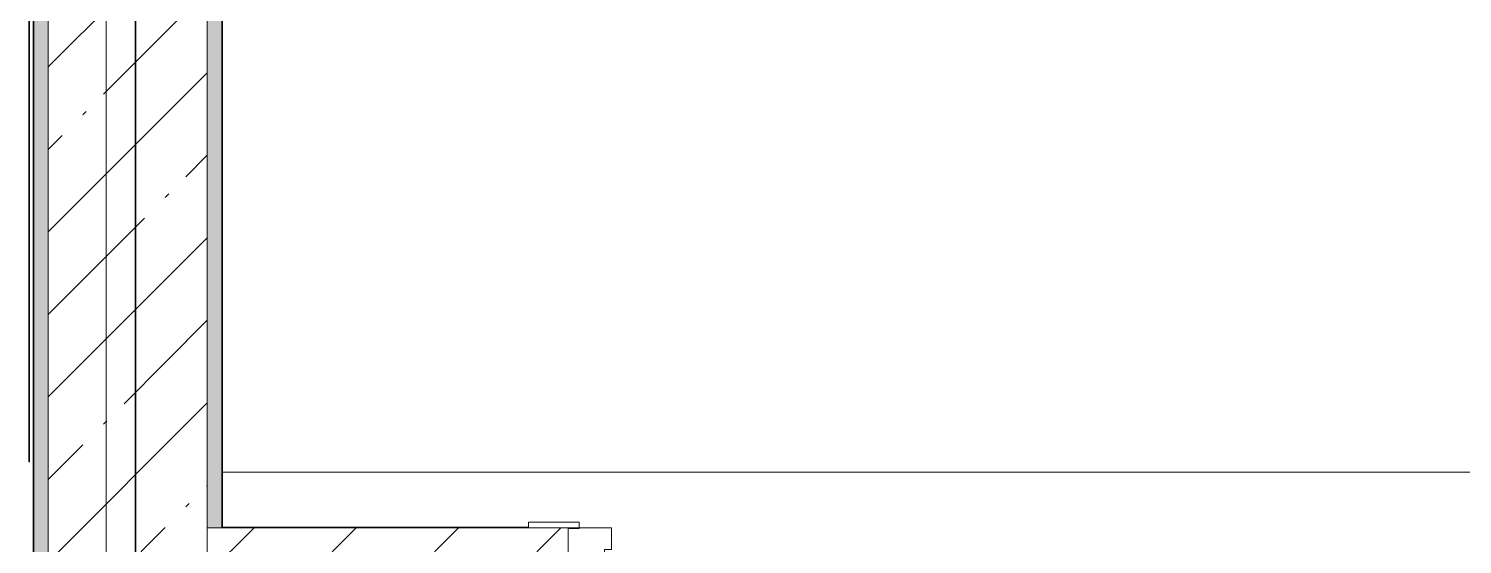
# Model space of a CAD drawing. Header units: millimetres. Extents: x -1113 to 415037, y -3642 to 354837.
# Drawn here: x 107168 to 109150, y 2321 to 3034 of the extents above; entities that cross this region are included whole.
import ezdxf

# ---------------------------------------------------------------- set-up
doc = ezdxf.new("R2010")
doc.units = ezdxf.units.MM
for name, color, linetype, lineweight, true_color in [('A-DOOR-1', 7, 'Continuous', 5, 0xc0c0c0), ('A-DOOR-FRAM-1', 7, 'Continuous', 5, 0xc0c0c0), ('A-WALL-1', 9, 'Continuous', 5, 0x808080), ('A-WALL-FNSH-1', 9, 'Continuous', 5, 0x808080)]:
    doc.layers.add(name, color=color, linetype=linetype, lineweight=lineweight, true_color=true_color)
for name, color, linetype, lineweight in [('A-FLOR', 7, 'Continuous', 9), ('A-GENM-3', 7, 'Continuous', 5), ('A-WALL', 7, 'Continuous', 5), ('I-WALL', 7, 'Continuous', 5), ('Оси', 7, 'Continuous', 9)]:
    doc.layers.add(name, color=color, linetype=linetype, lineweight=lineweight)
pattern_1 = [(0, (64.7, -136.06), (243.84, 60.96), [20.117, -162.763, 20.117, -162.763, -975.36]), (0, (64.7, -136.06), (243.84, 60.96), [-365.76, 20.117, -345.643, 20.117, -162.763, -426.72]), (0, (64.7, -136.06), (243.84, 60.96), [-914.4, 20.117, -101.803, 20.117, -284.683]), (120, (156.14, -105.58), (-174.71291, 180.691634), [20.117, -162.763, 20.117, -162.763, -975.36]), (120, (156.14, -105.58), (-174.71291, 180.691634), [-365.76, 20.117, -345.643, 20.117, -162.763, -426.72]), (120, (156.14, -105.58), (-174.71291, 180.691634), [-914.4, 20.117, -101.803, 20.117, -284.683]), (240, (186.62, 16.34), (-69.12709, -241.651634), [20.117, -162.763, 20.117, -162.763, -975.36]), (240, (186.62, 16.34), (-69.12709, -241.651634), [-365.76, 20.117, -345.643, 20.117, -162.763, -426.72]), (240, (186.62, 16.34), (-69.12709, -241.651634), [-914.4, 20.117, -101.803, 20.117, -284.683])]

# ---------------------------------------------------------------- blocks, each defined once
blk = doc.blocks.new('Рисунок_горы - Рисунок_горы-31934381-Объем проектирования 1 этажа')
at = {"layer": 'A-GENM-3'}
for p, q in [((107109, 5509.4), (107109, 170.3)), ((107109, 3083.5), (107109, 3033.8)), ((107109, 3033.8), (107109, 3083.5)), ((107109, 3033.8), (107109, 3004.1)), ((107109, 3004.1), (107109, 3033.8)), ((107109, 2625.3), (107109, 2998.2)), ((107109, 2972.5), (107109, 2902.9)), ((107109, 2902.9), (107109, 2510.3)), ((107109, 1721.7), (107109, 2520.4)), ((107109, 2520.4), (107109, 2515.4))]:
    blk.add_line(p, q, dxfattribs=at)
for points in [[(107109, 3400.4), (107109, 3399.3), (107109, 3107.3), (107109, 3083.5)], [(107109, 2999.6), (107109, 3001), (107109, 3002.5), (107109, 3004.1)], [(107109, 2999.6), (107109, 2999.6), (107109, 2999.6), (107109, 2999.6)], [(107109, 2999.6), (107109, 2999.6), (107109, 2999.6), (107109, 2999.6)], [(107109, 2999.6), (107109, 2999.6), (107109, 2999.6), (107109, 2999.6)], [(107109, 2999.5), (107109, 2999.6), (107109, 2999.6), (107109, 2999.6)], [(107109, 2999.5), (107109, 2999.5), (107109, 2999.5), (107109, 2999.5)], [(107109, 2999.5), (107109, 2999.5), (107109, 2999.5), (107109, 2999.5)], [(107109, 2999.4), (107109, 2999.4), (107109, 2999.5), (107109, 2999.5)], [(107109, 2999.4), (107109, 2999.4), (107109, 2999.4), (107109, 2999.4)], [(107109, 2999.3), (107109, 2999.3), (107109, 2999.4), (107109, 2999.4)], [(107109, 2999.3), (107109, 2999.3), (107109, 2999.3), (107109, 2999.3)], [(107109, 2999.1), (107109, 2999.2), (107109, 2999.2), (107109, 2999.3)], [(107109, 2999.1), (107109, 2999.1), (107109, 2999.1), (107109, 2999.1)], [(107109, 2999.1), (107109, 2999.1), (107109, 2999.1), (107109, 2999.1)], [(107109, 2998.8), (107109, 2998.9), (107109, 2999), (107109, 2999.1)], [(107109, 2998.8), (107109, 2998.8), (107109, 2998.8), (107109, 2998.8)], [(107109, 2998.8), (107109, 2998.8), (107109, 2998.8), (107109, 2998.8)], [(107109, 2998.2), (107109, 2998.4), (107109, 2998.6), (107109, 2998.8)], [(107109, 2998), (107109, 2998.1), (107109, 2998.2), (107109, 2998.2)], [(107109, 2998), (107109, 2998), (107109, 2998), (107109, 2998)], [(107109, 2997.9), (107109, 2997.9), (107109, 2998), (107109, 2998)], [(107109, 2997.9), (107109, 2997.9), (107109, 2997.9), (107109, 2997.9)], [(107109, 2997.9), (107109, 2997.9), (107109, 2997.9), (107109, 2997.9)], [(107109, 2997.2), (107109, 2997.4), (107109, 2997.6), (107109, 2997.9)], [(107109, 2997.2), (107109, 2997.2), (107109, 2997.2), (107109, 2997.2)], [(107109, 2997.1), (107109, 2997.1), (107109, 2997.2), (107109, 2997.2)], [(107109, 2997.1), (107109, 2997.1), (107109, 2997.1), (107109, 2997.1)], [(107109, 2997.1), (107109, 2997.1), (107109, 2997.1), (107109, 2997.1)], [(107109, 2997.1), (107109, 2997.1), (107109, 2997.1), (107109, 2997.1)], [(107109, 2997), (107109, 2997.1), (107109, 2997.1), (107109, 2997.1)], [(107109, 2997), (107109, 2997), (107109, 2997), (107109, 2997)], [(107109, 2997), (107109, 2997), (107109, 2997), (107109, 2997)], [(107109, 2996.9), (107109, 2997), (107109, 2997), (107109, 2997)], [(107109, 2996.9), (107109, 2996.9), (107109, 2996.9), (107109, 2996.9)], [(107109, 2996.9), (107109, 2996.9), (107109, 2996.9), (107109, 2996.9)], [(107109, 2996.7), (107109, 2996.8), (107109, 2996.8), (107109, 2996.9)], [(107109, 2996.6), (107109, 2996.6), (107109, 2996.7), (107109, 2996.7)], [(107109, 2996.6), (107109, 2996.6), (107109, 2996.6), (107109, 2996.6)], [(107109, 2996.6), (107109, 2996.6), (107109, 2996.6), (107109, 2996.6)], [(107109, 2996.3), (107109, 2996.4), (107109, 2996.5), (107109, 2996.6)], [(107109, 2996.4), (107109, 2996.3), (107109, 2996.3), (107109, 2996.2)], [(107109, 2996.3), (107109, 2996.3), (107109, 2996.3), (107109, 2996.3)], [(107109, 2996.3), (107109, 2996.3), (107109, 2996.3), (107109, 2996.3)], [(107109, 2996.3), (107109, 2996.3), (107109, 2996.3), (107109, 2996.3)], [(107109, 2996.3), (107109, 2996.3), (107109, 2996.3), (107109, 2996.3)], [(107109, 2996.3), (107109, 2996.3), (107109, 2996.3), (107109, 2996.3)], [(107109, 2996.2), (107109, 2996.2), (107109, 2996.2), (107109, 2996.3)], [(107109, 2996.2), (107109, 2996.2), (107109, 2996.2), (107109, 2996.2)], [(107109, 2996.2), (107109, 2996.2), (107109, 2996.2), (107109, 2996.2)], [(107109, 2996.2), (107109, 2996.2), (107109, 2996.2), (107109, 2996.2)], [(107109, 2996.2), (107109, 2996.1), (107109, 2996.1), (107109, 2996.1)], [(107109, 2996.2), (107109, 2996.2), (107109, 2996.2), (107109, 2996.2)], [(107109, 2996.2), (107109, 2996.2), (107109, 2996.2), (107109, 2996.2)], [(107109, 2996.2), (107109, 2996.2), (107109, 2996.2), (107109, 2996.2)], [(107109, 2996.2), (107109, 2996.2), (107109, 2996.2), (107109, 2996.2)], [(107109, 2996.2), (107109, 2996.2), (107109, 2996.2), (107109, 2996.2)], [(107109, 2996.2), (107109, 2996.2), (107109, 2996.2), (107109, 2996.2)], [(107109, 2996.1), (107109, 2996.1), (107109, 2996.2), (107109, 2996.2)], [(107109, 2996.1), (107109, 2995.8), (107109, 2995.5), (107109, 2995.2)], [(107109, 2996.1), (107109, 2996.1), (107109, 2996.1), (107109, 2996.1)], [(107109, 2996.1), (107109, 2996.1), (107109, 2996.1), (107109, 2996.1)], [(107109, 2996.1), (107109, 2996.1), (107109, 2996.1), (107109, 2996.1)], [(107109, 2996.1), (107109, 2996.1), (107109, 2996.1), (107109, 2996.1)], [(107109, 2996.1), (107109, 2996.1), (107109, 2996.1), (107109, 2996.1)], [(107109, 2996.1), (107109, 2996.1), (107109, 2996.1), (107109, 2996.1)], [(107109, 2996), (107109, 2996.1), (107109, 2996.1), (107109, 2996.1)], [(107109, 2996), (107109, 2996), (107109, 2996), (107109, 2996)], [(107109, 2996), (107109, 2996), (107109, 2996), (107109, 2996)], [(107109, 2996), (107109, 2996), (107109, 2996), (107109, 2996)], [(107109, 2996), (107109, 2996), (107109, 2996), (107109, 2996)], [(107109, 2996), (107109, 2996), (107109, 2996), (107109, 2996)], [(107109, 2996), (107109, 2996), (107109, 2996), (107109, 2996)], [(107109, 2996), (107109, 2996), (107109, 2996), (107109, 2996)], [(107109, 2995.9), (107109, 2995.9), (107109, 2995.9), (107109, 2996)], [(107109, 2995.9), (107109, 2995.9), (107109, 2995.9), (107109, 2995.9)], [(107109, 2995.9), (107109, 2995.9), (107109, 2995.9), (107109, 2995.9)], [(107109, 2995.9), (107109, 2995.9), (107109, 2995.9), (107109, 2995.9)], [(107109, 2995.9), (107109, 2995.9), (107109, 2995.9), (107109, 2995.9)], [(107109, 2995.9), (107109, 2995.9), (107109, 2995.9), (107109, 2995.9)], [(107109, 2995.9), (107109, 2995.9), (107109, 2995.9), (107109, 2995.9)], [(107109, 2995.8), (107109, 2995.8), (107109, 2995.8), (107109, 2995.9)], [(107109, 2991.9), (107109, 2993.2), (107109, 2994.5), (107109, 2995.8)], [(107109, 2995.2), (107109, 2995.2), (107109, 2995.2), (107109, 2995.2)], [(107109, 2995.2), (107109, 2995.2), (107109, 2995.2), (107109, 2995.2)], [(107109, 2995.2), (107109, 2995.2), (107109, 2995.2), (107109, 2995.1)], [(107109, 2995.1), (107109, 2995.1), (107109, 2995.1), (107109, 2995.1)], [(107109, 2995.1), (107109, 2995.1), (107109, 2995.1), (107109, 2995.1)], [(107109, 2995.1), (107109, 2994.7), (107109, 2994.4), (107109, 2994)], [(107109, 2994), (107109, 2993.9), (107109, 2993.9), (107109, 2993.8)], [(107109, 2993.8), (107109, 2993.7), (107109, 2993.7), (107109, 2993.7)], [(107109, 2993.8), (107109, 2993.8), (107109, 2993.8), (107109, 2993.8)], [(107109, 2993.7), (107109, 2993.7), (107109, 2993.6), (107109, 2993.5)], [(107109, 2993.5), (107109, 2993.4), (107109, 2993.4), (107109, 2993.3)], [(107109, 2993.5), (107109, 2993.5), (107109, 2993.5), (107109, 2993.5)], [(107109, 2993.5), (107109, 2993.5), (107109, 2993.5), (107109, 2993.5)], [(107109, 2993.3), (107109, 2993.3), (107109, 2993.2), (107109, 2993.2)], [(107109, 2993.3), (107109, 2993.3), (107109, 2993.3), (107109, 2993.3)], [(107109, 2993.3), (107109, 2993.3), (107109, 2993.3), (107109, 2993.3)], [(107109, 2993.2), (107109, 2993.1), (107109, 2993.1), (107109, 2993.1)], [(107109, 2993.2), (107109, 2993.2), (107109, 2993.2), (107109, 2993.2)], [(107109, 2993.2), (107109, 2993.2), (107109, 2993.2), (107109, 2993.2)], [(107109, 2993.1), (107109, 2993.1), (107109, 2993), (107109, 2993)], [(107109, 2993.1), (107109, 2993.1), (107109, 2993.1), (107109, 2993.1)], [(107109, 2993.1), (107109, 2993.1), (107109, 2993.1), (107109, 2993.1)], [(107109, 2993.1), (107109, 2993.1), (107109, 2993.1), (107109, 2993.1)], [(107109, 2993), (107109, 2991.8), (107109, 2990.5), (107109, 2989.1)], [(107109, 2991.9), (107109, 2991.9), (107109, 2991.9), (107109, 2991.9)], [(107109, 2991.9), (107109, 2991.9), (107109, 2991.9), (107109, 2991.9)], [(107109, 2991.9), (107109, 2991.9), (107109, 2991.9), (107109, 2991.9)], [(107109, 2991.9), (107109, 2991.9), (107109, 2991.9), (107109, 2991.9)], [(107109, 2991.8), (107109, 2991.8), (107109, 2991.8), (107109, 2991.9)], [(107109, 2991.8), (107109, 2991.8), (107109, 2991.8), (107109, 2991.8)], [(107109, 2991.7), (107109, 2991.8), (107109, 2991.8), (107109, 2991.8)], [(107109, 2991.7), (107109, 2991.7), (107109, 2991.7), (107109, 2991.7)], [(107109, 2991.7), (107109, 2991.7), (107109, 2991.7), (107109, 2991.7)], [(107109, 2991.6), (107109, 2991.6), (107109, 2991.6), (107109, 2991.7)], [(107109, 2991.5), (107109, 2991.5), (107109, 2991.6), (107109, 2991.6)], [(107109, 2991.4), (107109, 2991.5), (107109, 2991.5), (107109, 2991.5)], [(107109, 2991.4), (107109, 2991.4), (107109, 2991.4), (107109, 2991.4)], [(107109, 2991.2), (107109, 2991.3), (107109, 2991.3), (107109, 2991.4)], [(107109, 2991.2), (107109, 2991.2), (107109, 2991.2), (107109, 2991.2)], [(107109, 2991.1), (107109, 2991.2), (107109, 2991.2), (107109, 2991.2)], [(107109, 2990.6), (107109, 2990.8), (107109, 2991), (107109, 2991.1)], [(107109, 2990.4), (107109, 2990.5), (107109, 2990.6), (107109, 2990.6)], [(107109, 2990.4), (107109, 2990.4), (107109, 2990.4), (107109, 2990.4)], [(107109, 2990.4), (107109, 2990.4), (107109, 2990.4), (107109, 2990.4)], [(107109, 2990.3), (107109, 2990.3), (107109, 2990.4), (107109, 2990.4)], [(107109, 2990.3), (107109, 2990.3), (107109, 2990.3), (107109, 2990.3)], [(107109, 2989.7), (107109, 2989.9), (107109, 2990.1), (107109, 2990.3)], [(107109, 2989.6), (107109, 2989.6), (107109, 2989.6), (107109, 2989.7)], [(107109, 2989.6), (107109, 2989.6), (107109, 2989.6), (107109, 2989.6)], [(107109, 2989.6), (107109, 2989.6), (107109, 2989.6), (107109, 2989.6)], [(107109, 2989.6), (107109, 2989.6), (107109, 2989.6), (107109, 2989.6)], [(107109, 2989.5), (107109, 2989.5), (107109, 2989.6), (107109, 2989.6)], [(107109, 2989.5), (107109, 2989.5), (107109, 2989.5), (107109, 2989.5)], [(107109, 2989.5), (107109, 2989.5), (107109, 2989.5), (107109, 2989.5)], [(107109, 2989.5), (107109, 2989.5), (107109, 2989.5), (107109, 2989.5)], [(107109, 2989.4), (107109, 2989.4), (107109, 2989.4), (107109, 2989.5)], [(107109, 2989.4), (107109, 2989.4), (107109, 2989.4), (107109, 2989.4)], [(107109, 2989.3), (107109, 2989.3), (107109, 2989.3), (107109, 2989.4)], [(107109, 2989.2), (107109, 2989.2), (107109, 2989.3), (107109, 2989.3)], [(107109, 2989.1), (107109, 2989.1), (107109, 2989.2), (107109, 2989.2)], [(107109, 2989.1), (107109, 2989.1), (107109, 2989), (107109, 2989)], [(107109, 2989.1), (107109, 2989.1), (107109, 2989.1), (107109, 2989.1)], [(107109, 2989.1), (107109, 2989.1), (107109, 2989.1), (107109, 2989.1)], [(107109, 2989.1), (107109, 2989.1), (107109, 2989.1), (107109, 2989.1)], [(107109, 2989.1), (107109, 2989.1), (107109, 2989.1), (107109, 2989.1)], [(107109, 2989.1), (107109, 2989.1), (107109, 2989.1), (107109, 2989.1)], [(107109, 2989.1), (107109, 2989.1), (107109, 2989.1), (107109, 2989.1)], [(107109, 2989), (107109, 2989), (107109, 2989.1), (107109, 2989.1)], [(107109, 2989), (107109, 2989), (107109, 2988.9), (107109, 2988.9)], [(107109, 2989), (107109, 2989), (107109, 2989), (107109, 2989)], [(107109, 2989), (107109, 2989), (107109, 2989), (107109, 2989)], [(107109, 2989), (107109, 2989), (107109, 2989), (107109, 2989)], [(107109, 2989), (107109, 2989), (107109, 2989), (107109, 2989)], [(107109, 2989), (107109, 2989), (107109, 2989), (107109, 2989)], [(107109, 2989), (107109, 2989), (107109, 2989), (107109, 2989)], [(107109, 2988.8), (107109, 2988.9), (107109, 2989), (107109, 2989)], [(107109, 2988.9), (107109, 2988.9), (107109, 2988.8), (107109, 2988.8)], [(107109, 2988.9), (107109, 2988.9), (107109, 2988.9), (107109, 2988.9)], [(107109, 2988.9), (107109, 2988.9), (107109, 2988.9), (107109, 2988.9)], [(107109, 2988.9), (107109, 2988.9), (107109, 2988.9), (107109, 2988.9)], [(107109, 2988.9), (107109, 2988.9), (107109, 2988.9), (107109, 2988.9)], [(107109, 2988.9), (107109, 2988.9), (107109, 2988.9), (107109, 2988.9)], [(107109, 2988.9), (107109, 2988.9), (107109, 2988.9), (107109, 2988.9)], [(107109, 2988.8), (107109, 2988.8), (107109, 2988.7), (107109, 2988.7)], [(107109, 2988.8), (107109, 2988.8), (107109, 2988.8), (107109, 2988.8)], [(107109, 2988.8), (107109, 2988.8), (107109, 2988.8), (107109, 2988.8)], [(107109, 2988.8), (107109, 2988.8), (107109, 2988.8), (107109, 2988.8)], [(107109, 2988.8), (107109, 2988.8), (107109, 2988.8), (107109, 2988.8)], [(107109, 2988.8), (107109, 2988.8), (107109, 2988.8), (107109, 2988.8)], [(107109, 2988.8), (107109, 2988.8), (107109, 2988.8), (107109, 2988.8)], [(107109, 2988.8), (107109, 2988.8), (107109, 2988.8), (107109, 2988.8)], [(107109, 2988.8), (107109, 2988.8), (107109, 2988.8), (107109, 2988.8)], [(107109, 2988.8), (107109, 2988.8), (107109, 2988.8), (107109, 2988.8)], [(107109, 2988.7), (107109, 2988.7), (107109, 2988.7), (107109, 2988.8)], [(107109, 2988.7), (107109, 2988.7), (107109, 2988.6), (107109, 2988.6)], [(107109, 2988.7), (107109, 2988.7), (107109, 2988.7), (107109, 2988.7)], [(107109, 2988.7), (107109, 2988.7), (107109, 2988.7), (107109, 2988.7)], [(107109, 2988.7), (107109, 2988.7), (107109, 2988.7), (107109, 2988.7)], [(107109, 2988.7), (107109, 2988.7), (107109, 2988.7), (107109, 2988.7)], [(107109, 2988.7), (107109, 2988.7), (107109, 2988.7), (107109, 2988.7)], [(107109, 2988.7), (107109, 2988.7), (107109, 2988.7), (107109, 2988.7)], [(107109, 2988.7), (107109, 2988.7), (107109, 2988.7), (107109, 2988.7)], [(107109, 2988.7), (107109, 2988.7), (107109, 2988.7), (107109, 2988.7)], [(107109, 2988.7), (107109, 2988.7), (107109, 2988.7), (107109, 2988.7)], [(107109, 2988.7), (107109, 2988.7), (107109, 2988.7), (107109, 2988.7)], [(107109, 2988.7), (107109, 2988.7), (107109, 2988.7), (107109, 2988.7)], [(107109, 2988.7), (107109, 2988.7), (107109, 2988.7), (107109, 2988.7)], [(107109, 2988.6), (107109, 2988.6), (107109, 2988.7), (107109, 2988.7)], [(107109, 2988.6), (107109, 2988.5), (107109, 2988.5), (107109, 2988.4)], [(107109, 2988.6), (107109, 2988.6), (107109, 2988.6), (107109, 2988.6)], [(107109, 2988.6), (107109, 2988.6), (107109, 2988.6), (107109, 2988.6)], [(107109, 2988.6), (107109, 2988.6), (107109, 2988.6), (107109, 2988.6)], [(107109, 2988.6), (107109, 2988.6), (107109, 2988.6), (107109, 2988.6)], [(107109, 2988.6), (107109, 2988.6), (107109, 2988.6), (107109, 2988.6)], [(107109, 2988.6), (107109, 2988.6), (107109, 2988.6), (107109, 2988.6)], [(107109, 2988.6), (107109, 2988.6), (107109, 2988.6), (107109, 2988.6)], [(107109, 2988.5), (107109, 2988.5), (107109, 2988.6), (107109, 2988.6)], [(107109, 2988.5), (107109, 2988.5), (107109, 2988.5), (107109, 2988.5)], [(107109, 2988.5), (107109, 2988.5), (107109, 2988.5), (107109, 2988.5)], [(107109, 2988.5), (107109, 2988.5), (107109, 2988.5), (107109, 2988.5)], [(107109, 2988.5), (107109, 2988.5), (107109, 2988.5), (107109, 2988.5)], [(107109, 2988.5), (107109, 2988.5), (107109, 2988.5), (107109, 2988.5)], [(107109, 2988.5), (107109, 2988.5), (107109, 2988.5), (107109, 2988.5)], [(107109, 2988.4), (107109, 2988.5), (107109, 2988.5), (107109, 2988.5)], [(107109, 2988.4), (107109, 2988.4), (107109, 2988.3), (107109, 2988.3)], [(107109, 2988.4), (107109, 2988.4), (107109, 2988.4), (107109, 2988.4)], [(107109, 2988.4), (107109, 2988.4), (107109, 2988.4), (107109, 2988.4)], [(107109, 2988.4), (107109, 2988.4), (107109, 2988.4), (107109, 2988.4)], [(107109, 2988.4), (107109, 2988.4), (107109, 2988.4), (107109, 2988.4)], [(107109, 2988.4), (107109, 2988.4), (107109, 2988.4), (107109, 2988.4)], [(107109, 2988.4), (107109, 2988.4), (107109, 2988.4), (107109, 2988.4)], [(107109, 2988.4), (107109, 2988.4), (107109, 2988.4), (107109, 2988.4)], [(107109, 2988.3), (107109, 2988.4), (107109, 2988.4), (107109, 2988.4)], [(107109, 2988.3), (107109, 2988.3), (107109, 2988.2), (107109, 2988.2)], [(107109, 2988.3), (107109, 2988.3), (107109, 2988.3), (107109, 2988.3)], [(107109, 2988.3), (107109, 2988.3), (107109, 2988.3), (107109, 2988.3)], [(107109, 2988.3), (107109, 2988.3), (107109, 2988.3), (107109, 2988.3)], [(107109, 2984), (107109, 2985.6), (107109, 2987), (107109, 2988.3)], [(107109, 2988.2), (107109, 2988.2), (107109, 2988.1), (107109, 2988.1)], [(107109, 2988.1), (107109, 2988.1), (107109, 2988), (107109, 2988)], [(107109, 2988), (107109, 2988), (107109, 2988), (107109, 2987.9)], [(107109, 2988), (107109, 2988), (107109, 2988), (107109, 2988)], [(107109, 2987.9), (107109, 2987.8), (107109, 2987.8), (107109, 2987.8)], [(107109, 2987.9), (107109, 2987.9), (107109, 2987.9), (107109, 2987.9)], [(107109, 2987.9), (107109, 2987.9), (107109, 2987.9), (107109, 2987.9)], [(107109, 2987.9), (107109, 2987.9), (107109, 2987.9), (107109, 2987.9)], [(107109, 2987.8), (107109, 2987.8), (107109, 2987.8), (107109, 2987.7)], [(107109, 2987.8), (107109, 2987.8), (107109, 2987.8), (107109, 2987.8)], [(107109, 2987.8), (107109, 2987.8), (107109, 2987.8), (107109, 2987.8)], [(107109, 2987.7), (107109, 2987.5), (107109, 2987.3), (107109, 2987)], [(107109, 2987.7), (107109, 2987.7), (107109, 2987.7), (107109, 2987.7)], [(107109, 2987), (107109, 2986.9), (107109, 2986.9), (107109, 2986.9)], [(107109, 2987), (107109, 2987), (107109, 2987), (107109, 2987)], [(107109, 2987), (107109, 2987), (107109, 2987), (107109, 2987)], [(107109, 2986.9), (107109, 2986.8), (107109, 2986.7), (107109, 2986.7)], [(107109, 2986.9), (107109, 2986.9), (107109, 2986.9), (107109, 2986.9)], [(107109, 2986.7), (107109, 2986.5), (107109, 2986.3), (107109, 2986.1)], [(107109, 2986.1), (107109, 2986), (107109, 2986), (107109, 2986)], [(107109, 2986.1), (107109, 2986.1), (107109, 2986.1), (107109, 2986.1)], [(107109, 2986), (107109, 2986), (107109, 2985.9), (107109, 2985.8)], [(107109, 2985.8), (107109, 2985.8), (107109, 2985.7), (107109, 2985.7)], [(107109, 2985.8), (107109, 2985.8), (107109, 2985.8), (107109, 2985.8)], [(107109, 2985.7), (107109, 2985.7), (107109, 2985.6), (107109, 2985.6)], [(107109, 2985.6), (107109, 2985.6), (107109, 2985.5), (107109, 2985.5)], [(107109, 2985.5), (107109, 2985.5), (107109, 2985.5), (107109, 2985.4)], [(107109, 2985.5), (107109, 2985.5), (107109, 2985.5), (107109, 2985.5)], [(107109, 2985.4), (107109, 2985.4), (107109, 2985.4), (107109, 2985.3)], [(107109, 2985.4), (107109, 2985.4), (107109, 2985.4), (107109, 2985.4)], [(107109, 2985.3), (107109, 2985.3), (107109, 2985.2), (107109, 2985.2)], [(107109, 2985.3), (107109, 2985.3), (107109, 2985.3), (107109, 2985.3)], [(107109, 2985.3), (107109, 2985.3), (107109, 2985.3), (107109, 2985.3)], [(107109, 2985.3), (107109, 2985.3), (107109, 2985.3), (107109, 2985.3)], [(107109, 2985.2), (107109, 2983.8), (107109, 2982.3), (107109, 2980.8)], [(107109, 2985.2), (107109, 2985.2), (107109, 2985.2), (107109, 2985.2)], [(107109, 2984), (107109, 2984), (107109, 2984), (107109, 2984)], [(107109, 2984), (107109, 2984), (107109, 2984), (107109, 2984)], [(107109, 2984), (107109, 2984), (107109, 2984), (107109, 2984)], [(107109, 2983.9), (107109, 2983.9), (107109, 2984), (107109, 2984)], [(107109, 2983.9), (107109, 2983.9), (107109, 2983.9), (107109, 2983.9)], [(107109, 2983.9), (107109, 2983.9), (107109, 2983.9), (107109, 2983.9)], [(107109, 2983.8), (107109, 2983.8), (107109, 2983.8), (107109, 2983.9)], [(107109, 2983.7), (107109, 2983.8), (107109, 2983.8), (107109, 2983.8)], [(107109, 2983.7), (107109, 2983.7), (107109, 2983.7), (107109, 2983.7)], [(107109, 2983.7), (107109, 2983.7), (107109, 2983.7), (107109, 2983.7)], [(107109, 2983.5), (107109, 2983.6), (107109, 2983.6), (107109, 2983.7)], [(107109, 2983.4), (107109, 2983.5), (107109, 2983.5), (107109, 2983.5)], [(107109, 2983.4), (107109, 2983.4), (107109, 2983.4), (107109, 2983.4)], [(107109, 2983.2), (107109, 2983.3), (107109, 2983.3), (107109, 2983.4)], [(107109, 2983.1), (107109, 2983.1), (107109, 2983.2), (107109, 2983.2)], [(107109, 2983.1), (107109, 2983.1), (107109, 2983.1), (107109, 2983.1)], [(107109, 2982.5), (107109, 2982.7), (107109, 2982.9), (107109, 2983.1)], [(107109, 2982.2), (107109, 2982.3), (107109, 2982.4), (107109, 2982.5)], [(107109, 2982.2), (107109, 2982.2), (107109, 2982.2), (107109, 2982.2)], [(107109, 2982.1), (107109, 2982.2), (107109, 2982.2), (107109, 2982.2)], [(107109, 2982.1), (107109, 2982.1), (107109, 2982.1), (107109, 2982.1)], [(107109, 2982.1), (107109, 2982.1), (107109, 2982.1), (107109, 2982.1)], [(107109, 2981.3), (107109, 2981.5), (107109, 2981.8), (107109, 2982.1)], [(107109, 2981.2), (107109, 2981.2), (107109, 2981.3), (107109, 2981.3)], [(107109, 2981.2), (107109, 2981.2), (107109, 2981.2), (107109, 2981.2)], [(107109, 2981.2), (107109, 2981.2), (107109, 2981.2), (107109, 2981.2)], [(107109, 2981.1), (107109, 2981.2), (107109, 2981.2), (107109, 2981.2)], [(107109, 2981.1), (107109, 2981.1), (107109, 2981.1), (107109, 2981.1)], [(107109, 2981.1), (107109, 2981.1), (107109, 2981.1), (107109, 2981.1)], [(107109, 2981), (107109, 2981.1), (107109, 2981.1), (107109, 2981.1)], [(107109, 2981), (107109, 2981), (107109, 2981), (107109, 2981)], [(107109, 2981), (107109, 2981), (107109, 2981), (107109, 2981)], [(107109, 2980.9), (107109, 2980.9), (107109, 2980.9), (107109, 2981)], [(107109, 2980.9), (107109, 2980.9), (107109, 2980.9), (107109, 2980.9)], [(107109, 2980.7), (107109, 2980.8), (107109, 2980.8), (107109, 2980.9)], [(107109, 2980.8), (107109, 2980.8), (107109, 2980.7), (107109, 2980.7)], [(107109, 2980.8), (107109, 2980.8), (107109, 2980.8), (107109, 2980.8)], [(107109, 2980.8), (107109, 2980.8), (107109, 2980.8), (107109, 2980.8)], [(107109, 2980.8), (107109, 2980.8), (107109, 2980.8), (107109, 2980.8)], [(107109, 2980.8), (107109, 2980.8), (107109, 2980.8), (107109, 2980.8)], [(107109, 2980.8), (107109, 2980.8), (107109, 2980.8), (107109, 2980.8)], [(107109, 2980.8), (107109, 2980.8), (107109, 2980.8), (107109, 2980.8)], [(107109, 2980.7), (107109, 2980.6), (107109, 2980.6), (107109, 2980.6)], [(107109, 2980.7), (107109, 2980.7), (107109, 2980.7), (107109, 2980.7)], [(107109, 2980.7), (107109, 2980.7), (107109, 2980.7), (107109, 2980.7)], [(107109, 2980.7), (107109, 2980.7), (107109, 2980.7), (107109, 2980.7)], [(107109, 2980.7), (107109, 2980.7), (107109, 2980.7), (107109, 2980.7)], [(107109, 2980.7), (107109, 2980.7), (107109, 2980.7), (107109, 2980.7)], [(107109, 2980.7), (107109, 2980.7), (107109, 2980.7), (107109, 2980.7)], [(107109, 2980.5), (107109, 2980.6), (107109, 2980.6), (107109, 2980.7)], [(107109, 2980.6), (107109, 2980.6), (107109, 2980.6), (107109, 2980.5)], [(107109, 2980.6), (107109, 2980.6), (107109, 2980.6), (107109, 2980.6)], [(107109, 2980.6), (107109, 2980.6), (107109, 2980.6), (107109, 2980.6)], [(107109, 2980.6), (107109, 2980.6), (107109, 2980.6), (107109, 2980.6)], [(107109, 2980.6), (107109, 2980.6), (107109, 2980.6), (107109, 2980.6)], [(107109, 2980.6), (107109, 2980.6), (107109, 2980.6), (107109, 2980.6)], [(107109, 2980.5), (107109, 2980.5), (107109, 2980.4), (107109, 2980.4)], [(107109, 2980.5), (107109, 2980.5), (107109, 2980.5), (107109, 2980.5)], [(107109, 2980.5), (107109, 2980.5), (107109, 2980.5), (107109, 2980.5)], [(107109, 2980.5), (107109, 2980.5), (107109, 2980.5), (107109, 2980.5)], [(107109, 2980.5), (107109, 2980.5), (107109, 2980.5), (107109, 2980.5)], [(107109, 2980.5), (107109, 2980.5), (107109, 2980.5), (107109, 2980.5)], [(107109, 2980.5), (107109, 2980.5), (107109, 2980.5), (107109, 2980.5)], [(107109, 2980.5), (107109, 2980.5), (107109, 2980.5), (107109, 2980.5)], [(107109, 2980.5), (107109, 2980.5), (107109, 2980.5), (107109, 2980.5)], [(107109, 2980.2), (107109, 2980.3), (107109, 2980.4), (107109, 2980.5)], [(107109, 2980.4), (107109, 2980.3), (107109, 2980.3), (107109, 2980.3)], [(107109, 2980.4), (107109, 2980.4), (107109, 2980.4), (107109, 2980.4)], [(107109, 2980.4), (107109, 2980.4), (107109, 2980.4), (107109, 2980.4)], [(107109, 2980.4), (107109, 2980.4), (107109, 2980.4), (107109, 2980.4)], [(107109, 2980.4), (107109, 2980.4), (107109, 2980.4), (107109, 2980.4)], [(107109, 2980.4), (107109, 2980.4), (107109, 2980.4), (107109, 2980.4)], [(107109, 2980.4), (107109, 2980.4), (107109, 2980.4), (107109, 2980.4)], [(107109, 2980.3), (107109, 2980.2), (107109, 2980.1), (107109, 2980.1)], [(107109, 2980.3), (107109, 2980.3), (107109, 2980.3), (107109, 2980.3)], [(107109, 2980.2), (107109, 2980.2), (107109, 2980.2), (107109, 2980.2)], [(107109, 2980.1), (107109, 2980.1), (107109, 2980.1), (107109, 2980.2)], [(107109, 2980.1), (107109, 2980), (107109, 2980), (107109, 2980)], [(107109, 2980.1), (107109, 2980.1), (107109, 2980.1), (107109, 2980.1)], [(107109, 2980.1), (107109, 2980.1), (107109, 2980.1), (107109, 2980.1)], [(107109, 2980.1), (107109, 2980.1), (107109, 2980.1), (107109, 2980.1)], [(107109, 2980.1), (107109, 2980.1), (107109, 2980.1), (107109, 2980.1)], [(107109, 2980), (107109, 2980.1), (107109, 2980.1), (107109, 2980.1)], [(107109, 2980), (107109, 2980), (107109, 2979.9), (107109, 2979.9)], [(107109, 2980), (107109, 2980), (107109, 2980), (107109, 2980)], [(107109, 2980), (107109, 2980), (107109, 2980), (107109, 2980)], [(107109, 2980), (107109, 2980), (107109, 2980), (107109, 2980)], [(107109, 2980), (107109, 2980), (107109, 2980), (107109, 2980)], [(107109, 2980), (107109, 2980), (107109, 2980), (107109, 2980)], [(107109, 2980), (107109, 2980), (107109, 2980), (107109, 2980)], [(107109, 2979.9), (107109, 2979.9), (107109, 2980), (107109, 2980)], [(107109, 2979.9), (107109, 2979.8), (107109, 2979.8), (107109, 2979.7)], [(107109, 2979.9), (107109, 2979.9), (107109, 2979.9), (107109, 2979.9)], [(107109, 2979.9), (107109, 2979.9), (107109, 2979.9), (107109, 2979.9)], [(107109, 2977.5), (107109, 2978.3), (107109, 2979.1), (107109, 2979.9)], [(107109, 2979.7), (107109, 2979.7), (107109, 2979.7), (107109, 2979.6)], [(107109, 2979.7), (107109, 2979.7), (107109, 2979.7), (107109, 2979.7)], [(107109, 2979.6), (107109, 2979.6), (107109, 2979.6), (107109, 2979.5)], [(107109, 2979.6), (107109, 2979.6), (107109, 2979.6), (107109, 2979.6)], [(107109, 2979.6), (107109, 2979.6), (107109, 2979.6), (107109, 2979.6)], [(107109, 2979.5), (107109, 2979.4), (107109, 2979.4), (107109, 2979.4)], [(107109, 2979.5), (107109, 2979.5), (107109, 2979.5), (107109, 2979.5)], [(107109, 2979.5), (107109, 2979.5), (107109, 2979.5), (107109, 2979.5)], [(107109, 2979.5), (107109, 2979.5), (107109, 2979.5), (107109, 2979.5)], [(107109, 2979.4), (107109, 2979.1), (107109, 2978.9), (107109, 2978.7)], [(107109, 2979.4), (107109, 2979.4), (107109, 2979.4), (107109, 2979.4)], [(107109, 2979.4), (107109, 2979.4), (107109, 2979.4), (107109, 2979.4)], [(107109, 2978.7), (107109, 2978.7), (107109, 2978.7), (107109, 2978.6)], [(107109, 2978.6), (107109, 2978.6), (107109, 2978.5), (107109, 2978.5)], [(107109, 2978.6), (107109, 2978.6), (107109, 2978.6), (107109, 2978.6)], [(107109, 2978.6), (107109, 2978.6), (107109, 2978.6), (107109, 2978.6)], [(107109, 2978.5), (107109, 2978.5), (107109, 2978.4), (107109, 2978.3)], [(107109, 2978.3), (107109, 2978.1), (107109, 2977.9), (107109, 2977.8)], [(107109, 2977.8), (107109, 2977.7), (107109, 2977.7), (107109, 2977.7)], [(107109, 2977.7), (107109, 2977.6), (107109, 2977.5), (107109, 2977.5)], [(107109, 2977.7), (107109, 2977.7), (107109, 2977.7), (107109, 2977.7)], [(107109, 2977.5), (107109, 2977.5), (107109, 2977.4), (107109, 2977.4)], [(107109, 2977.4), (107109, 2977.5), (107109, 2977.5), (107109, 2977.5)], [(107109, 2977.4), (107109, 2977.3), (107109, 2977.3), (107109, 2977.2)], [(107109, 2977.4), (107109, 2977.4), (107109, 2977.4), (107109, 2977.4)], [(107109, 2977.4), (107109, 2977.4), (107109, 2977.4), (107109, 2977.4)], [(107109, 2977.4), (107109, 2977.4), (107109, 2977.4), (107109, 2977.4)], [(107109, 2977.4), (107109, 2977.4), (107109, 2977.4), (107109, 2977.4)], [(107109, 2977.3), (107109, 2977.3), (107109, 2977.3), (107109, 2977.4)], [(107109, 2977.3), (107109, 2977.3), (107109, 2977.3), (107109, 2977.3)], [(107109, 2977.2), (107109, 2977.2), (107109, 2977.2), (107109, 2977.3)], [(107109, 2977.2), (107109, 2977.1), (107109, 2977.1), (107109, 2977.1)], [(107109, 2977.2), (107109, 2977.2), (107109, 2977.2), (107109, 2977.2)], [(107109, 2977.2), (107109, 2977.2), (107109, 2977.2), (107109, 2977.2)], [(107109, 2977.1), (107109, 2977.1), (107109, 2977.2), (107109, 2977.2)], [(107109, 2977.1), (107109, 2977), (107109, 2977), (107109, 2977)], [(107109, 2977.1), (107109, 2977.1), (107109, 2977.1), (107109, 2977.1)], [(107109, 2977.1), (107109, 2977.1), (107109, 2977.1), (107109, 2977.1)], [(107109, 2977), (107109, 2977), (107109, 2977), (107109, 2977.1)], [(107109, 2977), (107109, 2977), (107109, 2977), (107109, 2976.9)], [(107109, 2977), (107109, 2977), (107109, 2977), (107109, 2977)], [(107109, 2977), (107109, 2977), (107109, 2977), (107109, 2977)], [(107109, 2976.8), (107109, 2976.9), (107109, 2977), (107109, 2977)], [(107109, 2976.9), (107109, 2975.5), (107109, 2974.2), (107109, 2972.9)], [(107109, 2976.9), (107109, 2976.9), (107109, 2976.9), (107109, 2976.9)], [(107109, 2976.9), (107109, 2976.9), (107109, 2976.9), (107109, 2976.9)], [(107109, 2976.7), (107109, 2976.8), (107109, 2976.8), (107109, 2976.8)], [(107109, 2976.7), (107109, 2976.7), (107109, 2976.7), (107109, 2976.7)], [(107109, 2976.4), (107109, 2976.5), (107109, 2976.6), (107109, 2976.7)], [(107109, 2976.4), (107109, 2976.4), (107109, 2976.4), (107109, 2976.4)], [(107109, 2976.3), (107109, 2976.3), (107109, 2976.3), (107109, 2976.4)], [(107109, 2975.5), (107109, 2975.8), (107109, 2976.1), (107109, 2976.3)], [(107109, 2975.2), (107109, 2975.3), (107109, 2975.4), (107109, 2975.5)], [(107109, 2975.2), (107109, 2975.2), (107109, 2975.2), (107109, 2975.2)], [(107109, 2975.1), (107109, 2975.1), (107109, 2975.2), (107109, 2975.2)], [(107109, 2975.1), (107109, 2975.1), (107109, 2975.1), (107109, 2975.1)], [(107109, 2975), (107109, 2975), (107109, 2975.1), (107109, 2975.1)], [(107109, 2974), (107109, 2974.4), (107109, 2974.7), (107109, 2975)], [(107109, 2974), (107109, 2974), (107109, 2974), (107109, 2974)], [(107109, 2973.9), (107109, 2973.9), (107109, 2974), (107109, 2974)], [(107109, 2973.9), (107109, 2973.9), (107109, 2973.9), (107109, 2973.9)], [(107109, 2973.9), (107109, 2973.9), (107109, 2973.9), (107109, 2973.9)], [(107109, 2973.8), (107109, 2973.8), (107109, 2973.8), (107109, 2973.9)], [(107109, 2973.8), (107109, 2973.8), (107109, 2973.8), (107109, 2973.8)], [(107109, 2973.7), (107109, 2973.7), (107109, 2973.8), (107109, 2973.8)], [(107109, 2973.7), (107109, 2973.7), (107109, 2973.7), (107109, 2973.7)], [(107109, 2973.6), (107109, 2973.6), (107109, 2973.7), (107109, 2973.7)], [(107109, 2973.5), (107109, 2973.6), (107109, 2973.6), (107109, 2973.6)], [(107109, 2973.5), (107109, 2973.5), (107109, 2973.5), (107109, 2973.5)], [(107109, 2973.3), (107109, 2973.4), (107109, 2973.4), (107109, 2973.5)], [(107109, 2973.1), (107109, 2973.1), (107109, 2973.2), (107109, 2973.3)], [(107109, 2973), (107109, 2973.1), (107109, 2973.1), (107109, 2973.1)], [(107109, 2973), (107109, 2973), (107109, 2973), (107109, 2973)], [(107109, 2972.6), (107109, 2972.8), (107109, 2972.9), (107109, 2973)], [(107109, 2972.9), (107109, 2972.9), (107109, 2972.9), (107109, 2972.8)], [(107109, 2972.9), (107109, 2972.9), (107109, 2972.9), (107109, 2972.9)], [(107109, 2972.9), (107109, 2972.9), (107109, 2972.9), (107109, 2972.9)], [(107109, 2972.9), (107109, 2972.9), (107109, 2972.9), (107109, 2972.9)], [(107109, 2972.8), (107109, 2972.8), (107109, 2972.7), (107109, 2972.7)], [(107109, 2972.8), (107109, 2972.8), (107109, 2972.8), (107109, 2972.8)], [(107109, 2972.8), (107109, 2972.8), (107109, 2972.8), (107109, 2972.8)], [(107109, 2972.8), (107109, 2972.8), (107109, 2972.8), (107109, 2972.8)], [(107109, 2972.8), (107109, 2972.8), (107109, 2972.8), (107109, 2972.8)], [(107109, 2972.8), (107109, 2972.8), (107109, 2972.8), (107109, 2972.8)], [(107109, 2972.8), (107109, 2972.8), (107109, 2972.8), (107109, 2972.8)], [(107109, 2972.8), (107109, 2972.8), (107109, 2972.8), (107109, 2972.8)], [(107109, 2972.7), (107109, 2972.6), (107109, 2972.6), (107109, 2972.6)], [(107109, 2972.7), (107109, 2972.7), (107109, 2972.7), (107109, 2972.7)], [(107109, 2972.7), (107109, 2972.7), (107109, 2972.7), (107109, 2972.7)], [(107109, 2972.7), (107109, 2972.7), (107109, 2972.7), (107109, 2972.7)], [(107109, 2972.7), (107109, 2972.7), (107109, 2972.7), (107109, 2972.7)], [(107109, 2972.7), (107109, 2972.7), (107109, 2972.7), (107109, 2972.7)], [(107109, 2972.7), (107109, 2972.7), (107109, 2972.7), (107109, 2972.7)], [(107109, 2972.7), (107109, 2972.7), (107109, 2972.7), (107109, 2972.7)], [(107109, 2972.5), (107109, 2972.5), (107109, 2972.5), (107109, 2972.5)], [(107109, 2972.6), (107109, 2972.6), (107109, 2972.6), (107109, 2972.5)], [(107109, 2972.6), (107109, 2972.6), (107109, 2972.6), (107109, 2972.6)], [(107109, 2972.6), (107109, 2972.6), (107109, 2972.6), (107109, 2972.6)], [(107109, 2972.6), (107109, 2972.6), (107109, 2972.6), (107109, 2972.6)], [(107109, 2972.6), (107109, 2972.6), (107109, 2972.6), (107109, 2972.6)], [(107109, 2972.6), (107109, 2972.6), (107109, 2972.6), (107109, 2972.6)], [(107109, 2972.6), (107109, 2972.6), (107109, 2972.6), (107109, 2972.6)], [(107109, 2972.6), (107109, 2972.6), (107109, 2972.6), (107109, 2972.6)], [(107109, 2972.6), (107109, 2972.6), (107109, 2972.6), (107109, 2972.6)], [(107109, 2972.6), (107109, 2972.6), (107109, 2972.6), (107109, 2972.6)], [(107109, 2972.5), (107109, 2972.5), (107109, 2972.5), (107109, 2972.6)], [(107109, 2972.5), (107109, 2972.5), (107109, 2972.5), (107109, 2972.5)], [(107109, 2972.5), (107109, 2972.5), (107109, 2972.5), (107109, 2972.5)], [(107109, 2972.5), (107109, 2972.5), (107109, 2972.5), (107109, 2972.5)], [(107109, 2744.1), (107109, 2736.6), (107109, 2730.3), (107109, 2725.9)], [(107109, 2631.2), (107109, 2633.8), (107109, 2636.7), (107109, 2640.3)], [(107109, 2624.6), (107109, 2624.8), (107109, 2625.1), (107109, 2625.3)], [(107109, 2624.5), (107109, 2624.5), (107109, 2624.5), (107109, 2624.6)], [(107109, 2624.6), (107109, 2624.6), (107109, 2624.6), (107109, 2624.6)], [(107109, 2624.6), (107109, 2624.6), (107109, 2624.6), (107109, 2624.6)], [(107109, 2624.3), (107109, 2624.3), (107109, 2624.4), (107109, 2624.5)], [(107109, 2624.5), (107109, 2624.5), (107109, 2624.5), (107109, 2624.5)], [(107109, 2624.2), (107109, 2624.2), (107109, 2624.2), (107109, 2624.3)], [(107109, 2624.3), (107109, 2624.3), (107109, 2624.3), (107109, 2624.3)], [(107109, 2624.1), (107109, 2624.1), (107109, 2624.1), (107109, 2624.2)], [(107109, 2624.2), (107109, 2624.2), (107109, 2624.2), (107109, 2624.2)], [(107109, 2624.2), (107109, 2624.2), (107109, 2624.2), (107109, 2624.2)], [(107109, 2621.8), (107109, 2622.6), (107109, 2623.4), (107109, 2624.1)], [(107109, 2621.7), (107109, 2621.8), (107109, 2621.8), (107109, 2621.8)], [(107109, 2621.6), (107109, 2621.7), (107109, 2621.7), (107109, 2621.7)], [(107109, 2621.7), (107109, 2621.7), (107109, 2621.7), (107109, 2621.7)], [(107109, 2621.7), (107109, 2621.7), (107109, 2621.7), (107109, 2621.7)], [(107109, 2621.7), (107109, 2621.7), (107109, 2621.7), (107109, 2621.7)], [(107109, 2621.5), (107109, 2621.5), (107109, 2621.6), (107109, 2621.6)], [(107109, 2621.4), (107109, 2621.4), (107109, 2621.5), (107109, 2621.5)], [(107109, 2621.5), (107109, 2621.5), (107109, 2621.5), (107109, 2621.5)], [(107109, 2621.3), (107109, 2621.3), (107109, 2621.4), (107109, 2621.4)], [(107109, 2621.4), (107109, 2621.4), (107109, 2621.4), (107109, 2621.4)], [(107109, 2621.1), (107109, 2621.2), (107109, 2621.3), (107109, 2621.3)], [(107109, 2617.4), (107109, 2618.7), (107109, 2619.9), (107109, 2621.1)], [(107109, 2617.3), (107109, 2617.4), (107109, 2617.4), (107109, 2617.4)], [(107109, 2617.2), (107109, 2617.2), (107109, 2617.2), (107109, 2617.3)], [(107109, 2617.3), (107109, 2617.3), (107109, 2617.3), (107109, 2617.3)], [(107109, 2617.3), (107109, 2617.3), (107109, 2617.3), (107109, 2617.3)], [(107109, 2617), (107109, 2617.1), (107109, 2617.1), (107109, 2617.2)], [(107109, 2616.6), (107109, 2616.7), (107109, 2616.9), (107109, 2617)], [(107109, 2616.6), (107109, 2616.6), (107109, 2616.6), (107109, 2616.6)], [(107109, 2616.6), (107109, 2616.6), (107109, 2616.6), (107109, 2616.6)], [(107109, 2616.6), (107109, 2616.6), (107109, 2616.6), (107109, 2616.6)], [(107109, 2616.5), (107109, 2616.5), (107109, 2616.6), (107109, 2616.6)], [(107109, 2616.5), (107109, 2616.5), (107109, 2616.5), (107109, 2616.5)], [(107109, 2616.5), (107109, 2616.5), (107109, 2616.5), (107109, 2616.5)], [(107109, 2616.4), (107109, 2616.4), (107109, 2616.5), (107109, 2616.5)], [(107109, 2616.4), (107109, 2616.4), (107109, 2616.4), (107109, 2616.4)], [(107109, 2616.3), (107109, 2616.3), (107109, 2616.4), (107109, 2616.4)], [(107109, 2616.3), (107109, 2616.3), (107109, 2616.3), (107109, 2616.3)], [(107109, 2616.2), (107109, 2616.2), (107109, 2616.2), (107109, 2616.3)], [(107109, 2616.1), (107109, 2616.1), (107109, 2616.2), (107109, 2616.2)], [(107109, 2616), (107109, 2616), (107109, 2616), (107109, 2616.1)], [(107109, 2616), (107109, 2616), (107109, 2616), (107109, 2616)], [(107109, 2615.7), (107109, 2615.8), (107109, 2615.9), (107109, 2616)], [(107109, 2615.7), (107109, 2615.7), (107109, 2615.7), (107109, 2615.7)], [(107109, 2615.6), (107109, 2615.6), (107109, 2615.7), (107109, 2615.7)], [(107109, 2615), (107109, 2615.2), (107109, 2615.4), (107109, 2615.6)], [(107109, 2614.8), (107109, 2614.8), (107109, 2614.9), (107109, 2615)], [(107109, 2614.7), (107109, 2614.7), (107109, 2614.7), (107109, 2614.8)], [(107109, 2614.7), (107109, 2614.7), (107109, 2614.7), (107109, 2614.7)], [(107109, 2614.6), (107109, 2614.6), (107109, 2614.6), (107109, 2614.7)], [(107109, 2614.6), (107109, 2614.6), (107109, 2614.6), (107109, 2614.6)], [(107109, 2613.8), (107109, 2614), (107109, 2614.3), (107109, 2614.6)], [(107109, 2613.7), (107109, 2613.7), (107109, 2613.8), (107109, 2613.8)], [(107109, 2613.7), (107109, 2613.7), (107109, 2613.7), (107109, 2613.7)], [(107109, 2613.7), (107109, 2613.7), (107109, 2613.7), (107109, 2613.7)], [(107109, 2613.6), (107109, 2613.7), (107109, 2613.7), (107109, 2613.7)], [(107109, 2613.6), (107109, 2613.6), (107109, 2613.6), (107109, 2613.6)], [(107109, 2613.6), (107109, 2613.6), (107109, 2613.6), (107109, 2613.6)], [(107109, 2613.5), (107109, 2613.5), (107109, 2613.6), (107109, 2613.6)], [(107109, 2613.5), (107109, 2613.5), (107109, 2613.5), (107109, 2613.5)], [(107109, 2613.4), (107109, 2613.5), (107109, 2613.5), (107109, 2613.5)], [(107109, 2613.4), (107109, 2613.4), (107109, 2613.4), (107109, 2613.4)], [(107109, 2613.3), (107109, 2613.4), (107109, 2613.4), (107109, 2613.4)], [(107109, 2613.2), (107109, 2613.2), (107109, 2613.3), (107109, 2613.3)], [(107109, 2613), (107109, 2613.1), (107109, 2613.1), (107109, 2613.2)], [(107109, 2613), (107109, 2613), (107109, 2613), (107109, 2613)], [(107109, 2613), (107109, 2613), (107109, 2613), (107109, 2613)], [(107109, 2612.7), (107109, 2612.8), (107109, 2612.9), (107109, 2613)], [(107109, 2612.6), (107109, 2612.6), (107109, 2612.7), (107109, 2612.7)], [(107109, 2612.6), (107109, 2612.6), (107109, 2612.6), (107109, 2612.6)], [(107109, 2612.6), (107109, 2612.6), (107109, 2612.6), (107109, 2612.6)], [(107109, 2612.6), (107109, 2612.6), (107109, 2612.6), (107109, 2612.6)], [(107109, 2612.6), (107109, 2612.6), (107109, 2612.6), (107109, 2612.6)], [(107109, 2612.6), (107109, 2612.6), (107109, 2612.6), (107109, 2612.6)], [(107109, 2612.5), (107109, 2612.5), (107109, 2612.5), (107109, 2612.6)], [(107109, 2612.5), (107109, 2612.5), (107109, 2612.5), (107109, 2612.5)], [(107109, 2612.5), (107109, 2612.5), (107109, 2612.5), (107109, 2612.5)], [(107109, 2612.5), (107109, 2612.5), (107109, 2612.5), (107109, 2612.5)], [(107109, 2612.5), (107109, 2612.5), (107109, 2612.5), (107109, 2612.5)], [(107109, 2612.4), (107109, 2612.5), (107109, 2612.5), (107109, 2612.5)], [(107109, 2612.4), (107109, 2612.4), (107109, 2612.4), (107109, 2612.4)], [(107109, 2610.4), (107109, 2611.1), (107109, 2611.8), (107109, 2612.4)], [(107109, 2610.3), (107109, 2610.4), (107109, 2610.4), (107109, 2610.4)], [(107109, 2609.8), (107109, 2610), (107109, 2610.1), (107109, 2610.3)], [(107109, 2609.7), (107109, 2609.7), (107109, 2609.7), (107109, 2609.8)], [(107109, 2609.6), (107109, 2609.7), (107109, 2609.7), (107109, 2609.7)], [(107109, 2609.6), (107109, 2609.6), (107109, 2609.6), (107109, 2609.6)], [(107109, 2524.8), (107109, 2566.9), (107109, 2592.2), (107109, 2609.6)], [(107109, 2525.4), (107109, 2507.2), (107109, 2429.8), (107109, 2406.1)], [(107109, 2524.6), (107109, 2524.6), (107109, 2524.7), (107109, 2524.8)], [(107109, 2524.8), (107109, 2524.8), (107109, 2524.8), (107109, 2524.8)]]:
    blk.add_open_spline(points, degree=3, dxfattribs=at)
for points, knots in [([(107109, 3083.5), (107109, 3083.5), (107109, 3107.1), (107109, 3395.2), (107109, 3400.3)], [0.88059701, 0.88059701, 0.88059701, 0.88059701, 0.88059702, 0.8954165, 0.8954165, 0.8954165, 0.8954165]), ([(107109, 3004.1), (107109, 3004.1), (107109, 2992.6), (107109, 2987.6), (107109, 2972.5)], [0.125, 0.125, 0.125, 0.125, 0.12500001, 0.1875, 0.1875, 0.1875, 0.1875]), ([(107109, 2998.2), (107109, 2998.2), (107109, 2997.7), (107109, 2997.1), (107109, 2996.4)], [0.835820896, 0.835820896, 0.835820896, 0.835820896, 0.835820906, 0.837321988, 0.837321988, 0.837321988, 0.837321988]), ([(107109, 2725.9), (107109, 2725.9), (107109, 2730.3), (107109, 2736.6), (107109, 2744.1)], [0.4375, 0.4375, 0.4375, 0.4375, 0.43750001, 0.446836628, 0.446836628, 0.446836628, 0.446836628]), ([(107109, 2640.3), (107109, 2640.3), (107109, 2667.3), (107109, 2700.2), (107109, 2725.9)], [0.375, 0.375, 0.375, 0.375, 0.37500001, 0.4375, 0.4375, 0.4375, 0.4375]), ([(107109, 2725.9), (107109, 2725.9), (107109, 2700.2), (107109, 2667.3), (107109, 2640.3)], [0.776978417, 0.776978417, 0.776978417, 0.776978417, 0.776978427, 0.784172662, 0.784172662, 0.784172662, 0.784172662]), ([(107109, 2640.3), (107109, 2640.3), (107109, 2621.3), (107109, 2621.6), (107109, 2581.4)], [0.784172662, 0.784172662, 0.784172662, 0.784172662, 0.784172672, 0.791366906, 0.791366906, 0.791366906, 0.791366906]), ([(107109, 2581.4), (107109, 2581.4), (107109, 2603.3), (107109, 2613.2), (107109, 2620.7)], [0.3125, 0.3125, 0.3125, 0.3125, 0.31250001, 0.34659411, 0.34659411, 0.34659411, 0.34659411]), ([(107109, 2510.3), (107109, 2510.3), (107109, 2529), (107109, 2562.7), (107109, 2581.4)], [0.25, 0.25, 0.25, 0.25, 0.25000001, 0.3125, 0.3125, 0.3125, 0.3125]), ([(107109, 2581.4), (107109, 2581.4), (107109, 2562.7), (107109, 2529), (107109, 2510.3)], [0.791366906, 0.791366906, 0.791366906, 0.791366906, 0.791366916, 0.798561151, 0.798561151, 0.798561151, 0.798561151]), ([(107109, 2515.4), (107109, 2515.4), (107109, 2518.6), (107109, 2521.6), (107109, 2524.6)], [0.8059701493, 0.8059701493, 0.8059701493, 0.8059701493, 0.8059701593, 0.806704184, 0.806704184, 0.806704184, 0.806704184]), ([(107109, 2444.2), (107109, 2444.2), (107109, 2462.1), (107109, 2503.1), (107109, 2519)], [0.7142857, 0.7142857, 0.7142857, 0.7142857, 0.7142857, 0.9395401, 0.9395401, 0.9395401, 0.9395401]), ([(107109, 2510.3), (107109, 2510.3), (107109, 2483), (107109, 2428.7), (107109, 2405.3)], [0.798561151, 0.798561151, 0.798561151, 0.798561151, 0.798561161, 0.805755396, 0.805755396, 0.805755396, 0.805755396])]:
    blk.add_open_spline(points, degree=3, knots=knots, dxfattribs=at)
blk = doc.blocks.new('110_Дверь_СКБ_2Ст - Д-2а_п_ Из коридора на лестницу-32239107-Объем проектирования 1 этажа')
at = {"layer": 'A-DOOR-1'}
for p, q in [((-637.5, 940), (-637.5, 40)), ((-587.5, 940), (-637.5, 940)), ((-587.5, 40), (-587.5, 940)), ((662.5, 440), (612.5, 440)), ((612.5, 440), (612.5, 40)), ((662.5, 40), (662.5, 440)), ((-637.5, 40), (-587.5, 40)), ((612.5, 40), (662.5, 40))]:
    blk.add_line(p, q, dxfattribs=at)
for centre, radius, start, end in [((-637.5, 40), 900, 0, 90), ((662.5, 40), 400, 90, 180)]:
    blk.add_arc(centre, radius, start, end, dxfattribs=at)
at = {"layer": 'A-DOOR-FRAM-1'}
for p, q in [((-672.5, 48), (-742.5, 48)), ((-742.5, 48), (-742.5, 40)), ((-742.5, 40), (-672.5, 40)), ((-637.5, 40), (-687.5, 40)), ((-687.5, 40), (-687.5, -40)), ((-672.5, 40), (-672.5, 48)), ((-637.5, -10), (-637.5, 40)), ((662.5, 40), (662.5, -10)), ((712.5, 40), (662.5, 40)), ((767.5, 48), (697.5, 48)), ((697.5, 48), (697.5, 40)), ((697.5, 40), (767.5, 40)), ((712.5, -40), (712.5, 40)), ((767.5, 40), (767.5, 48)), ((-627.5, -10), (-637.5, -10)), ((-627.5, -40), (-627.5, -10)), ((662.5, -10), (652.5, -10)), ((652.5, -10), (652.5, -40)), ((-672.5, -39), (-687.5, -39)), ((-687.5, -39), (-687.5, -40)), ((-672.5, -40), (-672.5, -39)), ((712.5, -39), (697.5, -39)), ((697.5, -39), (697.5, -40)), ((712.5, -40), (712.5, -39)), ((-672.5, -40), (-742.5, -40)), ((-742.5, -40), (-742.5, -48)), ((-742.5, -48), (-672.5, -48)), ((-687.5, -40), (-627.5, -40)), ((-687.5, -40), (-672.5, -40)), ((-672.5, -48), (-672.5, -40)), ((652.5, -40), (712.5, -40)), ((697.5, -40), (712.5, -40)), ((767.5, -40), (697.5, -40)), ((697.5, -40), (697.5, -48)), ((697.5, -48), (767.5, -48)), ((767.5, -48), (767.5, -40))]:
    blk.add_line(p, q, dxfattribs=at)

msp = doc.modelspace()

# ---------------------------------------------------------------- hatches: boundary and pattern name
at = {"layer": 'I-WALL'}
h = msp.add_hatch(dxfattribs=at)
h.set_pattern_fill('FP_1', color=256, style=0, pattern_type=2)
h.set_pattern_definition([(45, (64.7, -136.06), (-114.04925, 114.04925), []), (45, (178.75, -136.06), (-114.04925, 114.04925), [201.612, -40.322, 6.706, -33.617])])
h.paths.add_polyline_path([(107414.7, 2263.9), (107414.7, 10243.9), (107194.7, 10263.9), (107194.7, 2263.9), (107414.5, 2263.9)])
h.paths.add_polyline_path([(107414.7, 10243.9), (107414.7, 10463.9), (107194.7, 10463.9), (107194.7, 10263.9)])
h = msp.add_hatch(dxfattribs=at)
h.set_pattern_fill('FP_191', color=256, style=0, pattern_type=2)
h.set_pattern_definition(pattern_1)
h.paths.add_polyline_path([(107194.7, 13.9), (107194.7, 10243.9), (107174.7, 10243.9), (107174.7, 13.9)])
h = msp.add_hatch(dxfattribs=at)
h.set_pattern_fill('FP_191', color=256, style=0, pattern_type=2)
h.set_pattern_definition(pattern_1)
h.paths.add_polyline_path([(107431.7, 2343.9), (107434.7, 2343.9), (107434.7, 10242.9), (107414.7, 10243.9), (107414.7, 2343.9)])
h = msp.add_hatch(dxfattribs=at)
h.set_pattern_fill('FP_22', color=256, style=0, pattern_type=2)
h.set_pattern_definition([(45, (64.7, -136.06), (-70.71068, 70.71068), [])])
h.paths.add_polyline_path([(109734.7, 2263.9), (109734.7, 2343.9), (109313.7, 2343.9), (109313.7, 2263.9), (109729.3, 2263.9)])
h.paths.add_polyline_path([(107414.7, 2263.9), (107913.7, 2263.9), (107913.7, 2343.9), (107414.7, 2343.9)])

# ---------------------------------------------------------------- linework, layer by layer
at = {"layer": 'A-FLOR'}
for p, q in [((107174.7, 10243.9), (107174.7, 33.9)), ((107434.7, 2420.9), (107434.7, 10242.9)), ((109714.7, 2420.9), (107434.7, 2420.9))]:
    msp.add_line(p, q, dxfattribs=at)
at = {"layer": 'A-WALL'}
for p, q in [((107414.7, 2263.9), (107414.7, 10463.9)), ((107434.7, 2420.9), (107434.7, 2343.9)), ((107858.7, 2343.9), (107414.7, 2343.9))]:
    msp.add_line(p, q, dxfattribs=at)
at = {"layer": 'A-WALL-1'}
msp.add_line((107194.7, 13.9), (107194.7, 10463.9), dxfattribs=at)
at = {"layer": 'A-WALL-FNSH-1'}
for p, q in [((107314.7, 10253.9), (107314.7, 24.4)), ((107315.7, 24.4), (107315.7, 10253.9)), ((107435.7, 2344.9), (107435.7, 10242.9)), ((107167.7, 3332.6), (107167.7, 2435.1)), ((107168.7, 2435.1), (107168.7, 3332.6)), ((107167.7, 2435.1), (107168.7, 2435.1)), ((107174.7, 2432.1), (107173.7, 2432.1)), ((107173.7, 2432.1), (107173.7, 2176.8)), ((107858.7, 2344.9), (107435.7, 2344.9))]:
    msp.add_line(p, q, dxfattribs=at)
at = {"layer": 'I-WALL'}
for p, q in [((107173.7, 2888.5), (107174.7, 2888.5)), ((107173.7, 2486.2), (107174.7, 2486.2)), ((107174.7, 2466.1), (107173.7, 2466.1)), ((107173.7, 2347.8), (107174.7, 2347.8)), ((107173.7, 2343.9), (107174.7, 2343.9)), ((107173.7, 2334.5), (107174.7, 2334.5))]:
    msp.add_line(p, q, dxfattribs=at)
for points in [[(107173.7, 2486.2), (107173.7, 2721.5), (107173.7, 2957), (107173.7, 3192.7)], [(107167.7, 2887.5), (107167.7, 2767.1), (107167.7, 2563.5), (107167.7, 2435.1)], [(107168.7, 2435.1), (107168.7, 2563.5), (107168.7, 2767.1), (107168.7, 2887.5)], [(107173.7, 2432.1), (107173.7, 2658), (107173.7, 2810.2), (107173.7, 2888.5)]]:
    msp.add_open_spline(points, degree=3, dxfattribs=at)
for points, knots in [([(107173.7, 2343.9), (107173.7, 2349.9), (107173.7, 2354.8), (107173.7, 2362.3), (107173.7, 2375.4), (107173.7, 2388), (107173.7, 2401.3), (107173.7, 2414.1), (107173.7, 2425.7), (107173.7, 2438.4), (107173.7, 2451.6), (107173.7, 2459.8), (107173.7, 2467.8), (107173.7, 2463.7), (107173.7, 2443.9), (107173.7, 2403.9), (107173.7, 2376.5), (107173.7, 2353.6), (107173.7, 2351.5), (107173.7, 2342.9), (107173.7, 2337.4), (107173.7, 2333.8), (107173.7, 2334.7), (107173.7, 2343.2)], [-1.570099, -1.570099, -1.570099, -1.570099, -1.541159, -1.501754, -1.446541, -1.382724, -1.319119, -1.257396, -1.183774, -1.104802, -1.027747, -0.955254, -0.896935, -0.833013, -0.751105, -0.652602, -0.534539, -0.451116, -0.365944, -0.289006, -0.185438, -0.086085, 0, 0, 0, 0]), ([(107173.7, 2336.3), (107173.7, 2336.3), (107173.7, 2337.6), (107173.7, 2341.1), (107173.7, 2348.3), (107173.7, 2349.9), (107173.7, 2371.2), (107173.7, 2398.3), (107173.7, 2438.7), (107173.7, 2458.9), (107173.7, 2463.6), (107173.7, 2456.8), (107173.7, 2449.3), (107173.7, 2437.3), (107173.7, 2426), (107173.7, 2415), (107173.7, 2403.2), (107173.7, 2390.5), (107173.7, 2378.7), (107173.7, 2366.4), (107173.7, 2359.4), (107173.7, 2354.3), (107173.7, 2347.8)], [-1.463651, -1.463651, -1.463651, -1.463651, -1.384661, -1.281093, -1.204155, -1.118982, -1.03556, -0.917496, -0.818994, -0.737085, -0.673164, -0.614845, -0.542352, -0.465296, -0.386325, -0.312703, -0.250979, -0.187375, -0.123558, -0.068344, -0.028939, 0, 0, 0, 0]), ([(107173.7, 2347.2), (107173.7, 2337.8), (107173.7, 2336.5), (107173.7, 2336.3), (107173.7, 2336.3)], [-1.5700987, -1.5700987, -1.5700987, -1.5700987, -1.4840141, -1.4643872, -1.4643872, -1.4643872, -1.4643872])]:
    msp.add_open_spline(points, degree=3, knots=knots, dxfattribs=at)
at = {"layer": 'Оси'}
msp.add_lwpolyline([(107274.7, -2042.3), (107274.7, 2957.7), (107274.7, 16892.2), (107274.7, 21892.2)], dxfattribs=at)

# ---------------------------------------------------------------- block references
at = {"layer": 'A-DOOR-1', "rotation": 180}
msp.add_blockref('110_Дверь_СКБ_2Ст - Д-2а_п_ Из коридора на лестницу-32239107-Объем проектирования 1 этажа', (108626.2, 2303.9), dxfattribs=at)
at = {"layer": 'A-GENM-3'}
msp.add_blockref('Рисунок_горы - Рисунок_горы-31934381-Объем проектирования 1 этажа', (64.7, -136.1), dxfattribs=at)

doc.saveas('drawing.dxf')
